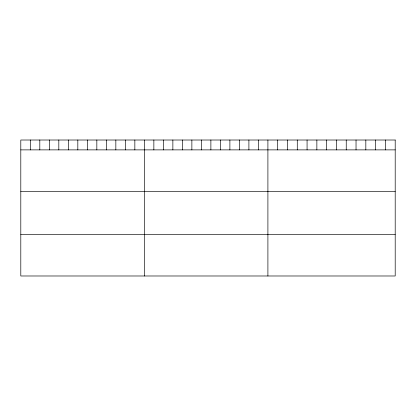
<?xml version="1.0" encoding="UTF-8"?>
<svg xmlns="http://www.w3.org/2000/svg" width="416" height="416" viewBox="0 0 416 416"><rect width="100%" height="100%" fill="white"/><g stroke="black" fill="none" stroke-linecap="round" stroke-linejoin="round"><path stroke-width="0.62" d="M20.8 149.88L395.2 149.88M20.8 191.495L395.2 191.495M20.8 234.369L395.2 234.369M385.408 140.015L385.408 149.88M375.617 140.015L375.617 149.88M365.825 140.015L365.825 149.88M356.034 140.015L356.034 149.88M346.242 140.015L346.242 149.88M336.45 140.015L336.45 149.88M326.654 140.015L326.654 149.88M316.862 140.015L316.862 149.88M307.07 140.015L307.07 149.88M297.279 140.015L297.279 149.88M287.487 140.015L287.487 149.88M277.696 140.015L277.696 149.88M267.904 140.015L267.904 275.985M258.398 140.015L258.398 149.88M248.898 140.015L248.898 149.88M239.392 140.015L239.392 149.88M229.887 140.015L229.887 149.88M220.386 140.015L220.386 149.88M210.881 140.015L210.881 149.88M201.375 140.015L201.375 149.88M191.87 140.015L191.87 149.88M182.369 140.015L182.369 149.88M172.864 140.015L172.864 149.88M163.358 140.015L163.358 149.88M153.858 140.015L153.858 149.88M144.352 140.015L144.352 275.985M134.846 140.015L134.846 149.88M125.346 140.015L125.346 149.88M115.84 140.015L115.84 149.88M106.335 140.015L106.335 149.88M96.834 140.015L96.834 149.88M87.329 140.015L87.329 149.88M77.823 140.015L77.823 149.88M68.318 140.015L68.318 149.88M58.817 140.015L58.817 149.88M49.312 140.015L49.312 149.88M39.806 140.015L39.806 149.88M30.306 140.015L30.306 149.88M395.2 140.015L20.8 140.015L20.8 275.985L395.2 275.985L395.2 140.015"/></g></svg>
